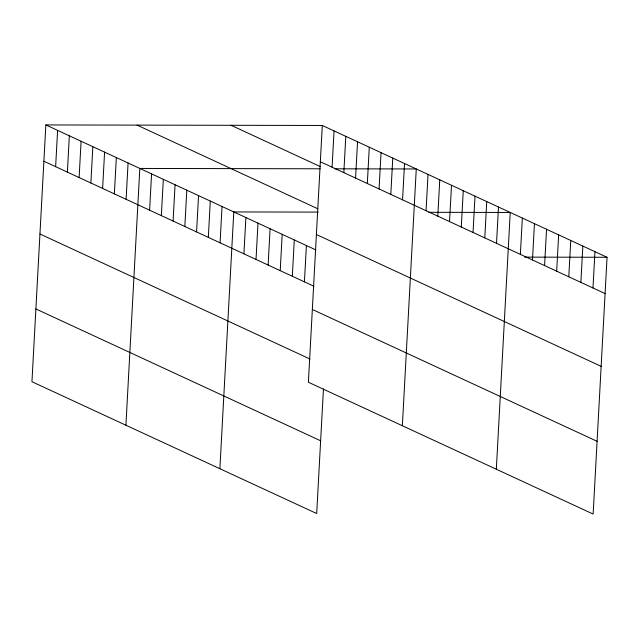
<?xml version="1.0" encoding="UTF-8"?>
<svg xmlns="http://www.w3.org/2000/svg" width="639" height="639" viewBox="0 0 639 639"><rect width="100%" height="100%" fill="white"/><g stroke="black" fill="none" stroke-linecap="round" stroke-linejoin="round"><path stroke-width="0.96" d="M322.304 125.468L308.397 382.242L593.144 514.06L607.05 257.277L322.304 125.468L45.856 124.94L31.95 381.723L316.696 513.532L323.446 388.887M55.633 166.683L57.606 130.38M67.383 172.123L69.347 135.811M79.124 177.562L81.097 141.251M90.874 182.994L92.839 146.69M102.615 188.433L104.588 152.13M114.365 193.873L116.33 157.561M126.107 199.312L128.08 163.001M125.915 425.215L139.821 168.44L320.147 168.784M149.598 210.183L151.571 173.88M161.347 215.623L163.312 179.311M173.089 221.062L175.062 184.751M184.839 226.494L186.804 190.19M196.58 231.933L198.553 195.63M208.33 237.373L210.295 201.061M220.072 242.812L222.045 206.501M219.88 468.714L233.786 211.94L318.15 212.1M243.922 253.851L245.887 217.54M256.023 259.45L257.988 223.147M268.124 265.057L270.089 228.746M280.225 270.656L282.19 234.345M292.327 276.256L294.291 239.952M304.428 281.863L306.393 245.552M332.088 167.21L334.053 130.899M343.83 172.65L345.795 136.339M355.58 178.081L357.544 141.778M367.321 183.521L369.286 147.21M379.071 188.96L381.036 152.649M390.812 194.4L392.777 158.089M402.562 199.831L404.527 163.528M402.362 425.742L416.269 168.96L334.852 168.808M426.053 210.71L428.018 174.399M437.795 216.15L439.76 179.839M449.544 221.581L451.509 185.278M461.286 227.021L463.251 190.71M473.036 232.46L475.001 196.149M484.777 237.9L486.742 201.589M496.527 243.331L498.492 207.028M496.327 469.242L510.234 212.46L428.817 212.308M520.37 254.37L522.343 218.067M532.471 259.977L534.444 223.666M544.58 265.576L546.545 229.273M556.681 271.184L558.646 234.872M568.782 276.783L570.747 240.472M580.883 282.382L582.848 246.079M592.984 287.989L594.949 251.678M524.651 257.126L607.05 257.277M320.339 161.771L605.085 293.589M231.078 125.292L320.522 166.699M137.081 125.116L317.791 208.769M316.401 234.529L601.147 366.347M45.856 124.94L315.906 249.953M43.891 161.244L313.941 286.264M312.343 309.484L597.082 441.301M39.953 234.002L309.995 359.014M35.888 308.964L320.634 440.782"/></g></svg>
